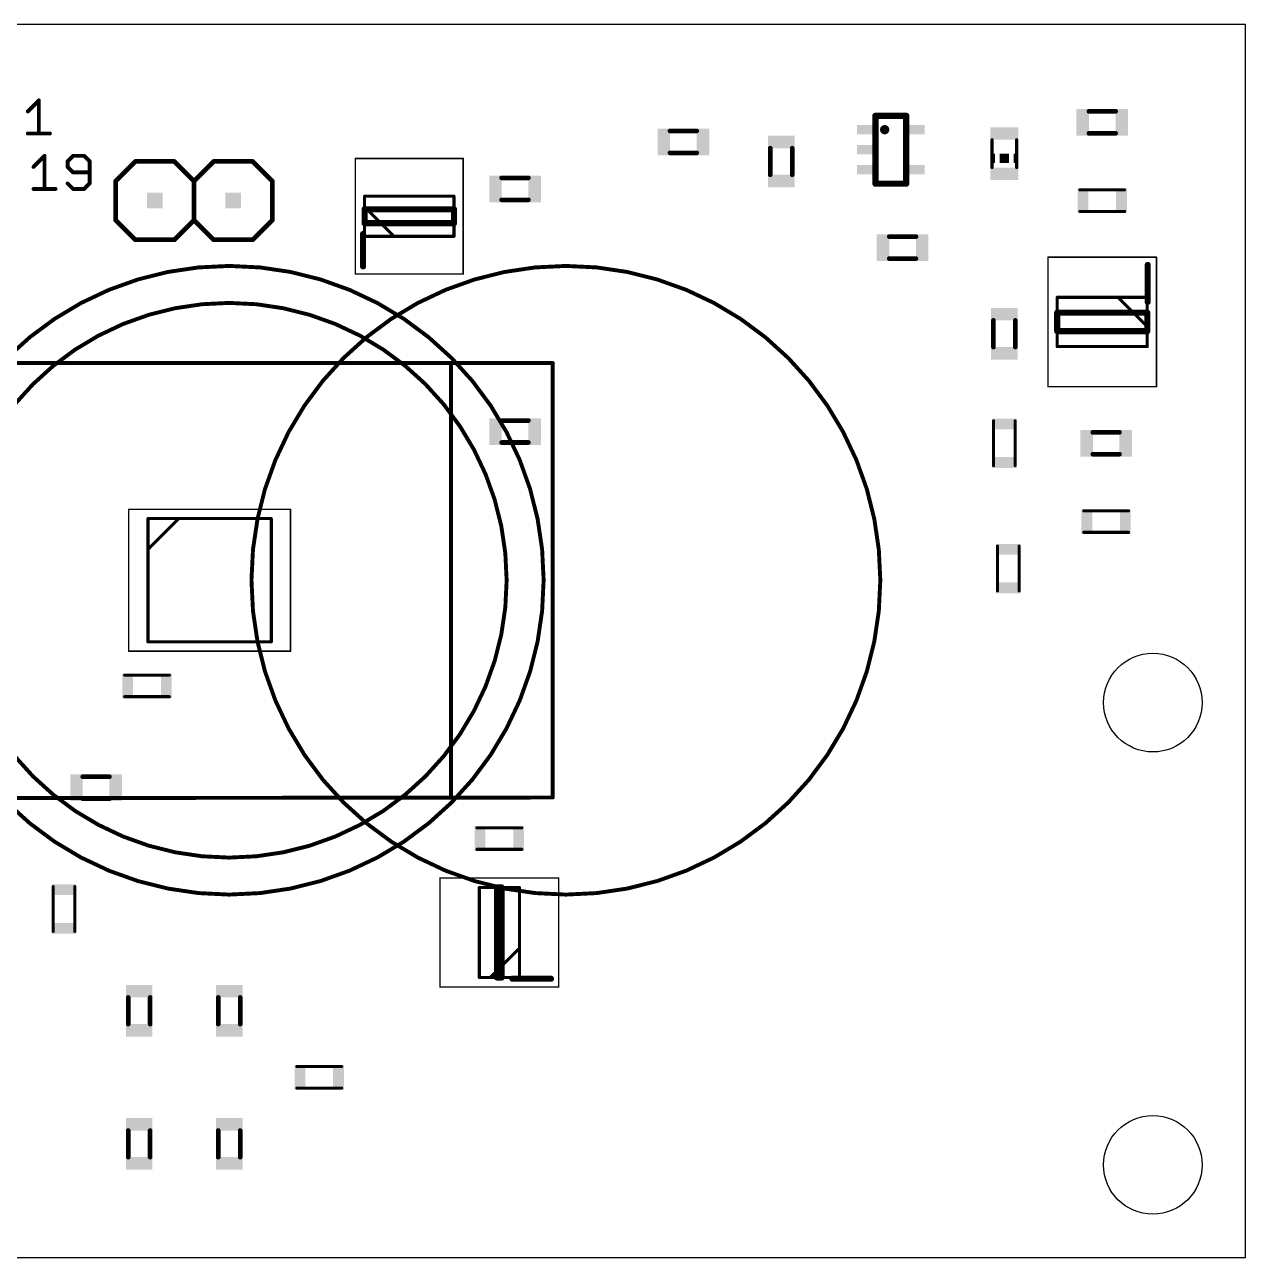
# Model space of a CAD drawing. Extents: x 0 to 2.95, y 0 to 1.57.
# Drawn here: x 1.394 to 2.953, y 0 to 1.575 of the extents above; entities that cross this region are included whole.
import ezdxf

# ---------------------------------------------------------------- set-up
doc = ezdxf.new("R2010")
doc.units = 0
for name, color, linetype in [('20', 7, 'CONTINUOUS'), ('21', 253, 'CONTINUOUS'), ('51', 253, 'CONTINUOUS')]:
    doc.layers.add(name, color=color, linetype=linetype)

# ---------------------------------------------------------------- blocks, each defined once
blk = doc.blocks.new('RECT')
blk.add_solid([(-0.5, -0.5), (0.5, -0.5), (-0.5, 0.5), (0.5, 0.5)])

msp = doc.modelspace()

# ---------------------------------------------------------------- linework, layer by layer
at = {"layer": '20'}
for p, q in [((2.952756, 1.574803), (0, 1.574803)), ((2.952756, 0), (2.952756, 1.574803)), ((0, 0), (2.952756, 0))]:
    msp.add_line(p, q, dxfattribs=at)
for centre in [(2.834646, 0.708661), (2.834646, 0.11811)]:
    msp.add_circle(centre, 0.062992, dxfattribs=at)
at = {"layer": '21'}
for points, const_width in [([(2.480315, 1.458307), (2.519685, 1.458307)], 0.008), ([(1.535, 1.4), (1.51, 1.375)], 0.006), ([(1.535, 1.4), (1.585, 1.4)], 0.006), ([(1.585, 1.4), (1.61, 1.375)], 0.006), ([(1.61, 1.375), (1.635, 1.4)], 0.006), ([(1.635, 1.4), (1.685, 1.4)], 0.006), ([(1.685, 1.4), (1.71, 1.375)], 0.006), ([(1.51, 1.375), (1.51, 1.325)], 0.006), ([(1.61, 1.375), (1.61, 1.325)], 0.006), ([(1.71, 1.375), (1.71, 1.325)], 0.006), ([(2.519685, 1.371693), (2.480315, 1.371693)], 0.008), ([(1.827913, 1.321142), (1.827913, 1.338858)], 0.007874), ([(1.827913, 1.338858), (1.942087, 1.338858)], 0.007874), ([(1.942087, 1.338858), (1.942087, 1.321142)], 0.007874), ([(1.51, 1.325), (1.535, 1.3)], 0.006), ([(1.61, 1.325), (1.585, 1.3)], 0.006), ([(1.635, 1.3), (1.61, 1.325)], 0.006), ([(1.71, 1.325), (1.685, 1.3)], 0.006), ([(1.942087, 1.321142), (1.827913, 1.321142)], 0.007874), ([(1.825945, 1.266024), (1.825945, 1.307362)], 0.007874), ([(1.585, 1.3), (1.535, 1.3)], 0.006), ([(1.685, 1.3), (1.635, 1.3)], 0.006), ([(2.828071, 1.267835), (2.828071, 1.220591)], 0.007874), ([(2.71252, 1.183189), (2.71252, 1.206811)], 0.007874), ([(2.71252, 1.206811), (2.82748, 1.206811)], 0.007874), ([(2.82748, 1.206811), (2.82748, 1.183189)], 0.007874), ([(2.82748, 1.183189), (2.71252, 1.183189)], 0.007874), ([(0.091811, 1.142559), (2.068189, 1.142559)], 0.005), ([(1.938268, 1.140591), (1.938268, 0.589409)], 0.005), ([(2.068189, 0.587441), (2.068189, 1.142559)], 0.005), ([(0.091811, 0.585472), (2.068189, 0.587441)], 0.005), ([(1.997047, 0.35752), (1.997047, 0.47248)], 0.007874), ([(1.997047, 0.47248), (2.002953, 0.47248)], 0.007874), ([(2.002953, 0.47248), (2.002953, 0.35752)], 0.007874), ([(2.002953, 0.35752), (1.997047, 0.35752)], 0.007874), ([(2.065945, 0.355945), (2.016732, 0.355945)], 0.007874)]:
    msp.add_lwpolyline(points, dxfattribs=dict(at, const_width=const_width))
for points, const_width in [([(2.480315, 1.460307, 1), (2.480315, 1.456307)], 0.004), ([(2.519685, 1.456307, 1), (2.519685, 1.460307)], 0.004), ([(2.492126, 1.437638, 1), (2.492126, 1.443543, 1), (2.492126, 1.437638)], 0.005906), ([(1.535, 1.4015, 1), (1.535, 1.3985)], 0.003), ([(1.536061, 1.398939, 1), (1.533939, 1.401061)], 0.003), ([(1.586061, 1.401061, 1), (1.583939, 1.398939)], 0.003), ([(1.585, 1.3985, 1), (1.585, 1.4015)], 0.003), ([(1.635, 1.4015, 1), (1.635, 1.3985)], 0.003), ([(1.636061, 1.398939, 1), (1.633939, 1.401061)], 0.003), ([(1.686061, 1.401061, 1), (1.683939, 1.398939)], 0.003), ([(1.685, 1.3985, 1), (1.685, 1.4015)], 0.003), ([(1.5115, 1.375, 1), (1.5085, 1.375)], 0.003), ([(1.508939, 1.376061, 1), (1.511061, 1.373939)], 0.003), ([(1.6115, 1.375, 1), (1.6085, 1.375)], 0.003), ([(1.608939, 1.376061, 1), (1.611061, 1.373939)], 0.003), ([(1.608939, 1.373939, 1), (1.611061, 1.376061)], 0.003), ([(1.7115, 1.375, 1), (1.7085, 1.375)], 0.003), ([(1.708939, 1.373939, 1), (1.711061, 1.376061)], 0.003), ([(2.480315, 1.373693, 1), (2.480315, 1.369693)], 0.004), ([(2.519685, 1.369693, 1), (2.519685, 1.373693)], 0.004), ([(1.827913, 1.340827, 1), (1.827913, 1.33689)], 0.003937), ([(1.829882, 1.338858, 1), (1.825945, 1.338858)], 0.003937), ([(1.944055, 1.338858, 1), (1.940118, 1.338858)], 0.003937), ([(1.942087, 1.33689, 1), (1.942087, 1.340827)], 0.003937), ([(1.511061, 1.326061, 1), (1.508939, 1.323939)], 0.003), ([(1.5085, 1.325, 1), (1.5115, 1.325)], 0.003), ([(1.611061, 1.326061, 1), (1.608939, 1.323939)], 0.003), ([(1.6085, 1.325, 1), (1.6115, 1.325)], 0.003), ([(1.611061, 1.323939, 1), (1.608939, 1.326061)], 0.003), ([(1.7085, 1.325, 1), (1.7115, 1.325)], 0.003), ([(1.711061, 1.323939, 1), (1.708939, 1.326061)], 0.003), ([(1.827913, 1.32311, 1), (1.827913, 1.319173)], 0.003937), ([(1.825945, 1.321142, 1), (1.829882, 1.321142)], 0.003937), ([(1.940118, 1.321142, 1), (1.944055, 1.321142)], 0.003937), ([(1.942087, 1.319173, 1), (1.942087, 1.32311)], 0.003937), ([(1.827913, 1.307362, 1), (1.823976, 1.307362)], 0.003937), ([(1.535, 1.3015, 1), (1.535, 1.2985)], 0.003), ([(1.533939, 1.298939, 1), (1.536061, 1.301061)], 0.003), ([(1.583939, 1.301061, 1), (1.586061, 1.298939)], 0.003), ([(1.585, 1.2985, 1), (1.585, 1.3015)], 0.003), ([(1.635, 1.3015, 1), (1.635, 1.2985)], 0.003), ([(1.633939, 1.298939, 1), (1.636061, 1.301061)], 0.003), ([(1.683939, 1.301061, 1), (1.686061, 1.298939)], 0.003), ([(1.685, 1.2985, 1), (1.685, 1.3015)], 0.003), ([(1.655, 0.463425, 1), (1.655, 1.266575, 1), (1.655, 0.463425)], 0.005), ([(2.085, 0.463425, 1), (2.085, 1.266575, 1), (2.085, 0.463425)], 0.005), ([(1.823976, 1.266024, 1), (1.827913, 1.266024)], 0.003937), ([(2.830039, 1.267835, 1), (2.826102, 1.267835)], 0.003937), ([(1.655, 0.510669, 1), (1.655, 1.219331, 1), (1.655, 0.510669)], 0.005), ([(2.826102, 1.220591, 1), (2.830039, 1.220591)], 0.003937), ([(2.71252, 1.20878, 1), (2.71252, 1.204843)], 0.003937), ([(2.714488, 1.206811, 1), (2.710551, 1.206811)], 0.003937), ([(2.829449, 1.206811, 1), (2.825512, 1.206811)], 0.003937), ([(2.82748, 1.204843, 1), (2.82748, 1.20878)], 0.003937), ([(2.71252, 1.185157, 1), (2.71252, 1.18122)], 0.003937), ([(2.710551, 1.183189, 1), (2.714488, 1.183189)], 0.003937), ([(2.825512, 1.183189, 1), (2.829449, 1.183189)], 0.003937), ([(2.82748, 1.18122, 1), (2.82748, 1.185157)], 0.003937), ([(1.939518, 1.140591, 1), (1.937018, 1.140591)], 0.0025), ([(2.069439, 1.142559, 1), (2.066939, 1.142559)], 0.0025), ([(2.068189, 1.141309, 1), (2.068189, 1.143809)], 0.0025), ([(1.937018, 0.589409, 1), (1.939518, 0.589409)], 0.0025), ([(2.066939, 0.587441, 1), (2.069439, 0.587441)], 0.0025), ([(2.06819, 0.586191, 1), (2.068188, 0.588691)], 0.0025), ([(1.997047, 0.474449, 1), (1.997047, 0.470512)], 0.003937), ([(1.999016, 0.47248, 1), (1.995079, 0.47248)], 0.003937), ([(2.004921, 0.47248, 1), (2.000984, 0.47248)], 0.003937), ([(2.002953, 0.470512, 1), (2.002953, 0.474449)], 0.003937), ([(1.997047, 0.359488, 1), (1.997047, 0.355551)], 0.003937), ([(1.995079, 0.35752, 1), (1.999016, 0.35752)], 0.003937), ([(2.000984, 0.35752, 1), (2.004921, 0.35752)], 0.003937), ([(2.002953, 0.355551, 1), (2.002953, 0.359488)], 0.003937), ([(2.016732, 0.357913, 1), (2.016732, 0.353976)], 0.003937), ([(2.065945, 0.353976, 1), (2.065945, 0.357913)], 0.003937)]:
    msp.add_lwpolyline(points, format="xyb", dxfattribs=dict(at, const_width=const_width))
at = {"layer": '51'}
for points, const_width in [([(1.397782, 1.463954), (1.411875, 1.478048)], 0.005), ([(1.411875, 1.478048), (1.411875, 1.435768)], 0.005), ([(2.787008, 1.464016), (2.752992, 1.464016)], 0.006), ([(2.480315, 1.371693), (2.480315, 1.458307)], 0.008), ([(2.519685, 1.458307), (2.519685, 1.371693)], 0.008), ([(1.397782, 1.435768), (1.425969, 1.435768)], 0.005), ([(2.252008, 1.439016), (2.217992, 1.439016)], 0.006), ([(2.752992, 1.435984), (2.787008, 1.435984)], 0.006), ([(2.345984, 1.417008), (2.345984, 1.382992)], 0.006), ([(2.374016, 1.382992), (2.374016, 1.417008)], 0.006), ([(2.629252, 1.392283), (2.629252, 1.427717)], 0.004), ([(2.660748, 1.392283), (2.660748, 1.427717)], 0.004), ([(1.405032, 1.393088), (1.419126, 1.407182)], 0.005), ([(1.419126, 1.407182), (1.419126, 1.364902)], 0.005), ([(1.455581, 1.407182), (1.448534, 1.400135)], 0.005), ([(1.448534, 1.400135), (1.448534, 1.393088)], 0.005), ([(1.469674, 1.407182), (1.455581, 1.407182)], 0.005), ([(1.476721, 1.400135), (1.469674, 1.407182)], 0.005), ([(1.476721, 1.371948), (1.476721, 1.400135)], 0.005), ([(1.816102, 1.256181), (1.816102, 1.403819)], 0.001969), ([(1.816102, 1.403819), (1.953898, 1.403819)], 0.001969), ([(1.953898, 1.403819), (1.953898, 1.256181)], 0.001969), ([(2.217992, 1.410984), (2.252008, 1.410984)], 0.006), ([(1.448534, 1.393088), (1.455581, 1.386042)], 0.005), ([(1.455581, 1.386042), (1.476721, 1.386042)], 0.005), ([(1.448534, 1.371948), (1.455581, 1.364902)], 0.005), ([(1.469674, 1.364902), (1.476721, 1.371948)], 0.005), ([(2.037008, 1.379016), (2.002992, 1.379016)], 0.006), ([(1.405032, 1.364902), (1.433219, 1.364902)], 0.005), ([(1.455581, 1.364902), (1.469674, 1.364902)], 0.005), ([(1.827913, 1.304409), (1.827913, 1.355591)], 0.003937), ([(1.827913, 1.355591), (1.942087, 1.355591)], 0.003937), ([(1.942087, 1.355591), (1.942087, 1.304409)], 0.003937), ([(2.741457, 1.36378), (2.798543, 1.36378)], 0.004), ([(1.865315, 1.304409), (1.827913, 1.341811)], 0.003937), ([(2.002992, 1.350984), (2.037008, 1.350984)], 0.006), ([(2.798543, 1.33622), (2.741457, 1.33622)], 0.004), ([(1.942087, 1.304409), (1.827913, 1.304409)], 0.003937), ([(2.532008, 1.304016), (2.497992, 1.304016)], 0.006), ([(2.497992, 1.275984), (2.532008, 1.275984)], 0.006), ([(2.700709, 1.112323), (2.700709, 1.277677)], 0.001969), ([(2.700709, 1.277677), (2.839291, 1.277677)], 0.001969), ([(2.839291, 1.277677), (2.839291, 1.112323)], 0.001969), ([(1.953898, 1.256181), (1.816102, 1.256181)], 0.001969), ([(2.71252, 1.163504), (2.71252, 1.226496)], 0.003937), ([(2.71252, 1.226496), (2.82748, 1.226496)], 0.003937), ([(2.790079, 1.226496), (2.82748, 1.189094)], 0.003937), ([(2.82748, 1.226496), (2.82748, 1.163504)], 0.003937), ([(2.630984, 1.197008), (2.630984, 1.162992)], 0.006), ([(2.659016, 1.162992), (2.659016, 1.197008)], 0.006), ([(2.82748, 1.163504), (2.71252, 1.163504)], 0.003937), ([(2.839291, 1.112323), (2.700709, 1.112323)], 0.001969), ([(2.037008, 1.069016), (2.002992, 1.069016)], 0.006), ([(2.63122, 1.011457), (2.63122, 1.068543)], 0.004), ([(2.65878, 1.068543), (2.65878, 1.011457)], 0.004), ([(2.792008, 1.054016), (2.757992, 1.054016)], 0.006), ([(2.002992, 1.040984), (2.037008, 1.040984)], 0.006), ([(2.757992, 1.025984), (2.792008, 1.025984)], 0.006), ([(1.526654, 0.955551), (1.733346, 0.955551)], 0.001969), ([(1.526654, 0.774449), (1.526654, 0.955551)], 0.001969), ([(1.55126, 0.94374), (1.70874, 0.94374)], 0.003937), ([(1.55126, 0.78626), (1.55126, 0.94374)], 0.003937), ([(1.55126, 0.90437), (1.59063, 0.94374)], 0.003937), ([(1.70874, 0.94374), (1.70874, 0.78626)], 0.003937), ([(1.733346, 0.955551), (1.733346, 0.774449)], 0.001969), ([(2.746457, 0.95378), (2.803543, 0.95378)], 0.004), ([(2.803543, 0.92622), (2.746457, 0.92622)], 0.004), ([(2.63622, 0.851457), (2.63622, 0.908543)], 0.004), ([(2.66378, 0.908543), (2.66378, 0.851457)], 0.004), ([(1.70874, 0.78626), (1.55126, 0.78626)], 0.003937), ([(1.733346, 0.774449), (1.526654, 0.774449)], 0.001969), ([(1.521457, 0.74378), (1.578543, 0.74378)], 0.004), ([(1.578543, 0.71622), (1.521457, 0.71622)], 0.004), ([(1.502008, 0.614016), (1.467992, 0.614016)], 0.006), ([(1.467992, 0.585984), (1.502008, 0.585984)], 0.006), ([(1.971457, 0.54878), (2.028543, 0.54878)], 0.004), ([(2.028543, 0.52122), (1.971457, 0.52122)], 0.004), ([(1.430236, 0.416457), (1.430236, 0.473543)], 0.004), ([(1.457795, 0.473543), (1.457795, 0.416457)], 0.004), ([(1.924213, 0.345315), (1.924213, 0.484685)], 0.001969), ([(1.924213, 0.484685), (2.075787, 0.484685)], 0.001969), ([(1.974409, 0.35752), (1.974409, 0.47248)], 0.003937), ([(1.974409, 0.47248), (2.025591, 0.47248)], 0.003937), ([(2.025591, 0.47248), (2.025591, 0.35752)], 0.003937), ([(2.075787, 0.484685), (2.075787, 0.345315)], 0.001969), ([(2.025591, 0.394921), (1.988189, 0.35752)], 0.003937), ([(2.025591, 0.35752), (1.974409, 0.35752)], 0.003937), ([(1.525984, 0.332008), (1.525984, 0.297992)], 0.006), ([(1.554016, 0.297992), (1.554016, 0.332008)], 0.006), ([(1.640984, 0.332008), (1.640984, 0.297992)], 0.006), ([(1.669016, 0.297992), (1.669016, 0.332008)], 0.006), ([(2.075787, 0.345315), (1.924213, 0.345315)], 0.001969), ([(1.741457, 0.24378), (1.798543, 0.24378)], 0.004), ([(1.798543, 0.21622), (1.741457, 0.21622)], 0.004), ([(1.525984, 0.162008), (1.525984, 0.127992)], 0.006), ([(1.554016, 0.127992), (1.554016, 0.162008)], 0.006), ([(1.640984, 0.162008), (1.640984, 0.127992)], 0.006), ([(1.669016, 0.127992), (1.669016, 0.162008)], 0.006)]:
    msp.add_lwpolyline(points, dxfattribs=dict(at, const_width=const_width))
for points, const_width in [([(1.413125, 1.478048, 1), (1.410625, 1.478048)], 0.0025), ([(1.412759, 1.477164, 1), (1.410992, 1.478932)], 0.0025), ([(1.396898, 1.464838, 1), (1.398666, 1.463071)], 0.0025), ([(2.752992, 1.465516, 1), (2.752992, 1.462516)], 0.003), ([(2.787008, 1.462516, 1), (2.787008, 1.465516)], 0.003), ([(2.482315, 1.458307, 1), (2.478315, 1.458307)], 0.004), ([(2.521685, 1.458307, 1), (2.517685, 1.458307)], 0.004), ([(1.397782, 1.437018, 1), (1.397782, 1.434518)], 0.0025), ([(1.410625, 1.435768, 1), (1.413125, 1.435768)], 0.0025), ([(1.425969, 1.434518, 1), (1.425969, 1.437018)], 0.0025), ([(2.217992, 1.440516, 1), (2.217992, 1.437516)], 0.003), ([(2.252008, 1.437516, 1), (2.252008, 1.440516)], 0.003), ([(2.752992, 1.437484, 1), (2.752992, 1.434484)], 0.003), ([(2.787008, 1.434484, 1), (2.787008, 1.437484)], 0.003), ([(2.347484, 1.417008, 1), (2.344484, 1.417008)], 0.003), ([(2.375516, 1.417008, 1), (2.372516, 1.417008)], 0.003), ([(2.630252, 1.427717, 1), (2.628252, 1.427717)], 0.002), ([(2.661748, 1.427717, 1), (2.659748, 1.427717)], 0.002), ([(1.420376, 1.407182, 1), (1.417876, 1.407182)], 0.0025), ([(1.42001, 1.406298, 1), (1.418242, 1.408066)], 0.0025), ([(1.449784, 1.400135, 1), (1.447284, 1.400135)], 0.0025), ([(1.44765, 1.401019, 1), (1.449418, 1.399251)], 0.0025), ([(1.455581, 1.408432, 1), (1.455581, 1.405932)], 0.0025), ([(1.456465, 1.406298, 1), (1.454697, 1.408066)], 0.0025), ([(1.470558, 1.408066, 1), (1.46879, 1.406298)], 0.0025), ([(1.469674, 1.405932, 1), (1.469674, 1.408432)], 0.0025), ([(1.477971, 1.400135, 1), (1.475471, 1.400135)], 0.0025), ([(1.475837, 1.399251, 1), (1.477605, 1.401019)], 0.0025), ([(1.816594, 1.403819, 1), (1.81561, 1.403819)], 0.000984), ([(1.816102, 1.404311, 1), (1.816102, 1.403327)], 0.000984), ([(1.95439, 1.403819, 1), (1.953406, 1.403819)], 0.000984), ([(1.953898, 1.403327, 1), (1.953898, 1.404311)], 0.000984), ([(2.217992, 1.412484, 1), (2.217992, 1.409484)], 0.003), ([(2.252008, 1.409484, 1), (2.252008, 1.412484)], 0.003), ([(1.404148, 1.393972, 1), (1.405916, 1.392204)], 0.0025), ([(1.449418, 1.393972, 1), (1.44765, 1.392204)], 0.0025), ([(1.447284, 1.393088, 1), (1.449784, 1.393088)], 0.0025), ([(1.455581, 1.387292, 1), (1.455581, 1.384792)], 0.0025), ([(1.454697, 1.385158, 1), (1.456465, 1.386925)], 0.0025), ([(1.476721, 1.384792, 1), (1.476721, 1.387292)], 0.0025), ([(2.628252, 1.392283, 1), (2.630252, 1.392283)], 0.002), ([(2.659748, 1.392283, 1), (2.661748, 1.392283)], 0.002), ([(1.449418, 1.372832, 1), (1.44765, 1.371064)], 0.0025), ([(1.475471, 1.371948, 1), (1.477971, 1.371948)], 0.0025), ([(1.477605, 1.371064, 1), (1.475837, 1.372832)], 0.0025), ([(2.002992, 1.380516, 1), (2.002992, 1.377516)], 0.003), ([(2.037008, 1.377516, 1), (2.037008, 1.380516)], 0.003), ([(2.344484, 1.382992, 1), (2.347484, 1.382992)], 0.003), ([(2.372516, 1.382992, 1), (2.375516, 1.382992)], 0.003), ([(2.478315, 1.371693, 1), (2.482315, 1.371693)], 0.004), ([(2.517685, 1.371693, 1), (2.521685, 1.371693)], 0.004), ([(1.405032, 1.366152, 1), (1.405032, 1.363652)], 0.0025), ([(1.417876, 1.364902, 1), (1.420376, 1.364902)], 0.0025), ([(1.433219, 1.363652, 1), (1.433219, 1.366152)], 0.0025), ([(1.455581, 1.366152, 1), (1.455581, 1.363652)], 0.0025), ([(1.454697, 1.364018, 1), (1.456465, 1.365785)], 0.0025), ([(1.46879, 1.365785, 1), (1.470558, 1.364018)], 0.0025), ([(1.469674, 1.363652, 1), (1.469674, 1.366152)], 0.0025), ([(1.827913, 1.356575, 1), (1.827913, 1.354606)], 0.001969), ([(1.828898, 1.355591, 1), (1.826929, 1.355591)], 0.001969), ([(1.943071, 1.355591, 1), (1.941102, 1.355591)], 0.001969), ([(1.942087, 1.354606, 1), (1.942087, 1.356575)], 0.001969), ([(2.741457, 1.36478, 1), (2.741457, 1.36278)], 0.002), ([(2.798543, 1.36278, 1), (2.798543, 1.36478)], 0.002), ([(1.828609, 1.342507, 1), (1.827217, 1.341115)], 0.001969), ([(2.002992, 1.352484, 1), (2.002992, 1.349484)], 0.003), ([(2.037008, 1.349484, 1), (2.037008, 1.352484)], 0.003), ([(2.741457, 1.33722, 1), (2.741457, 1.33522)], 0.002), ([(2.798543, 1.33522, 1), (2.798543, 1.33722)], 0.002), ([(1.827913, 1.305394, 1), (1.827913, 1.303425)], 0.001969), ([(1.826929, 1.304409, 1), (1.828898, 1.304409)], 0.001969), ([(1.864619, 1.303713, 1), (1.866011, 1.305105)], 0.001969), ([(1.941102, 1.304409, 1), (1.943071, 1.304409)], 0.001969), ([(1.942087, 1.303425, 1), (1.942087, 1.305394)], 0.001969), ([(2.497992, 1.305516, 1), (2.497992, 1.302516)], 0.003), ([(2.532008, 1.302516, 1), (2.532008, 1.305516)], 0.003), ([(2.497992, 1.277484, 1), (2.497992, 1.274484)], 0.003), ([(2.532008, 1.274484, 1), (2.532008, 1.277484)], 0.003), ([(2.701201, 1.277677, 1), (2.700217, 1.277677)], 0.000984), ([(2.700709, 1.278169, 1), (2.700709, 1.277185)], 0.000984), ([(2.839783, 1.277677, 1), (2.838799, 1.277677)], 0.000984), ([(2.839291, 1.277185, 1), (2.839291, 1.278169)], 0.000984), ([(2.085, 0.463425, 1), (2.085, 1.266575, 1), (2.085, 0.463425)], 0.005), ([(1.816102, 1.256673, 1), (1.816102, 1.255689)], 0.000984), ([(1.81561, 1.256181, 1), (1.816594, 1.256181)], 0.000984), ([(1.953406, 1.256181, 1), (1.95439, 1.256181)], 0.000984), ([(1.953898, 1.255689, 1), (1.953898, 1.256673)], 0.000984), ([(2.713504, 1.226496, 1), (2.711535, 1.226496)], 0.001969), ([(2.71252, 1.22748, 1), (2.71252, 1.225512)], 0.001969), ([(2.790775, 1.227192, 1), (2.789383, 1.2258)], 0.001969), ([(2.828465, 1.226496, 1), (2.826496, 1.226496)], 0.001969), ([(2.82748, 1.225512, 1), (2.82748, 1.22748)], 0.001969), ([(2.632484, 1.197008, 1), (2.629484, 1.197008)], 0.003), ([(2.660516, 1.197008, 1), (2.657516, 1.197008)], 0.003), ([(2.826784, 1.188399, 1), (2.828176, 1.18979)], 0.001969), ([(2.71252, 1.164488, 1), (2.71252, 1.16252)], 0.001969), ([(2.82748, 1.16252, 1), (2.82748, 1.164488)], 0.001969), ([(2.629484, 1.162992, 1), (2.632484, 1.162992)], 0.003), ([(2.657516, 1.162992, 1), (2.660516, 1.162992)], 0.003), ([(2.711535, 1.163504, 1), (2.713504, 1.163504)], 0.001969), ([(2.826496, 1.163504, 1), (2.828465, 1.163504)], 0.001969), ([(2.700709, 1.112815, 1), (2.700709, 1.111831)], 0.000984), ([(2.700217, 1.112323, 1), (2.701201, 1.112323)], 0.000984), ([(2.838799, 1.112323, 1), (2.839783, 1.112323)], 0.000984), ([(2.839291, 1.111831, 1), (2.839291, 1.112815)], 0.000984), ([(2.002992, 1.070516, 1), (2.002992, 1.067516)], 0.003), ([(2.037008, 1.067516, 1), (2.037008, 1.070516)], 0.003), ([(2.63222, 1.068543, 1), (2.63022, 1.068543)], 0.002), ([(2.65978, 1.068543, 1), (2.65778, 1.068543)], 0.002), ([(2.757992, 1.055516, 1), (2.757992, 1.052516)], 0.003), ([(2.792008, 1.052516, 1), (2.792008, 1.055516)], 0.003), ([(2.002992, 1.042484, 1), (2.002992, 1.039484)], 0.003), ([(2.037008, 1.039484, 1), (2.037008, 1.042484)], 0.003), ([(2.757992, 1.027484, 1), (2.757992, 1.024484)], 0.003), ([(2.792008, 1.024484, 1), (2.792008, 1.027484)], 0.003), ([(2.63022, 1.011457, 1), (2.63222, 1.011457)], 0.002), ([(2.65778, 1.011457, 1), (2.65978, 1.011457)], 0.002), ([(1.527146, 0.955551, 1), (1.526161, 0.955551)], 0.000984), ([(1.526654, 0.956043, 1), (1.526654, 0.955059)], 0.000984), ([(1.55126, 0.944724, 1), (1.55126, 0.942756)], 0.001969), ([(1.552244, 0.94374, 1), (1.550276, 0.94374)], 0.001969), ([(1.591326, 0.943044, 1), (1.589934, 0.944436)], 0.001969), ([(1.709724, 0.94374, 1), (1.707756, 0.94374)], 0.001969), ([(1.70874, 0.942756, 1), (1.70874, 0.944724)], 0.001969), ([(1.733839, 0.955551, 1), (1.732854, 0.955551)], 0.000984), ([(1.733346, 0.955059, 1), (1.733346, 0.956043)], 0.000984), ([(2.746457, 0.95478, 1), (2.746457, 0.95278)], 0.002), ([(2.803543, 0.95278, 1), (2.803543, 0.95478)], 0.002), ([(2.746457, 0.92722, 1), (2.746457, 0.92522)], 0.002), ([(2.803543, 0.92522, 1), (2.803543, 0.92722)], 0.002), ([(1.550564, 0.905066, 1), (1.551956, 0.903674)], 0.001969), ([(2.63722, 0.908543, 1), (2.63522, 0.908543)], 0.002), ([(2.66478, 0.908543, 1), (2.66278, 0.908543)], 0.002), ([(2.63522, 0.851457, 1), (2.63722, 0.851457)], 0.002), ([(2.66278, 0.851457, 1), (2.66478, 0.851457)], 0.002), ([(1.55126, 0.787244, 1), (1.55126, 0.785276)], 0.001969), ([(1.70874, 0.785276, 1), (1.70874, 0.787244)], 0.001969), ([(1.526161, 0.774449, 1), (1.527146, 0.774449)], 0.000984), ([(1.526654, 0.774941, 1), (1.526654, 0.773957)], 0.000984), ([(1.550276, 0.78626, 1), (1.552244, 0.78626)], 0.001969), ([(1.707756, 0.78626, 1), (1.709724, 0.78626)], 0.001969), ([(1.732854, 0.774449, 1), (1.733839, 0.774449)], 0.000984), ([(1.733346, 0.773957, 1), (1.733346, 0.774941)], 0.000984), ([(1.521457, 0.74478, 1), (1.521457, 0.74278)], 0.002), ([(1.578543, 0.74278, 1), (1.578543, 0.74478)], 0.002), ([(1.521457, 0.71722, 1), (1.521457, 0.71522)], 0.002), ([(1.578543, 0.71522, 1), (1.578543, 0.71722)], 0.002), ([(1.467992, 0.615516, 1), (1.467992, 0.612516)], 0.003), ([(1.502008, 0.612516, 1), (1.502008, 0.615516)], 0.003), ([(1.467992, 0.587484, 1), (1.467992, 0.584484)], 0.003), ([(1.502008, 0.584484, 1), (1.502008, 0.587484)], 0.003), ([(1.971457, 0.54978, 1), (1.971457, 0.54778)], 0.002), ([(2.028543, 0.54778, 1), (2.028543, 0.54978)], 0.002), ([(1.971457, 0.52222, 1), (1.971457, 0.52022)], 0.002), ([(2.028543, 0.52022, 1), (2.028543, 0.52222)], 0.002), ([(1.431236, 0.473543, 1), (1.429236, 0.473543)], 0.002), ([(1.458795, 0.473543, 1), (1.456795, 0.473543)], 0.002), ([(1.924705, 0.484685, 1), (1.92372, 0.484685)], 0.000984), ([(1.924213, 0.485177, 1), (1.924213, 0.484193)], 0.000984), ([(1.974409, 0.473465, 1), (1.974409, 0.471496)], 0.001969), ([(1.975394, 0.47248, 1), (1.973425, 0.47248)], 0.001969), ([(2.026575, 0.47248, 1), (2.024606, 0.47248)], 0.001969), ([(2.025591, 0.471496, 1), (2.025591, 0.473465)], 0.001969), ([(2.07628, 0.484685, 1), (2.075295, 0.484685)], 0.000984), ([(2.075787, 0.484193, 1), (2.075787, 0.485177)], 0.000984), ([(1.429236, 0.416457, 1), (1.431236, 0.416457)], 0.002), ([(1.456795, 0.416457, 1), (1.458795, 0.416457)], 0.002), ([(2.026287, 0.394225, 1), (2.024895, 0.395617)], 0.001969), ([(1.974409, 0.358504, 1), (1.974409, 0.356535)], 0.001969), ([(1.973425, 0.35752, 1), (1.975394, 0.35752)], 0.001969), ([(1.987493, 0.358216, 1), (1.988885, 0.356824)], 0.001969), ([(2.024606, 0.35752, 1), (2.026575, 0.35752)], 0.001969), ([(2.025591, 0.356535, 1), (2.025591, 0.358504)], 0.001969), ([(1.527484, 0.332008, 1), (1.524484, 0.332008)], 0.003), ([(1.555516, 0.332008, 1), (1.552516, 0.332008)], 0.003), ([(1.642484, 0.332008, 1), (1.639484, 0.332008)], 0.003), ([(1.670516, 0.332008, 1), (1.667516, 0.332008)], 0.003), ([(1.92372, 0.345315, 1), (1.924705, 0.345315)], 0.000984), ([(1.924213, 0.345807, 1), (1.924213, 0.344823)], 0.000984), ([(2.075295, 0.345315, 1), (2.07628, 0.345315)], 0.000984), ([(2.075787, 0.344823, 1), (2.075787, 0.345807)], 0.000984), ([(1.524484, 0.297992, 1), (1.527484, 0.297992)], 0.003), ([(1.552516, 0.297992, 1), (1.555516, 0.297992)], 0.003), ([(1.639484, 0.297992, 1), (1.642484, 0.297992)], 0.003), ([(1.667516, 0.297992, 1), (1.670516, 0.297992)], 0.003), ([(1.741457, 0.24478, 1), (1.741457, 0.24278)], 0.002), ([(1.798543, 0.24278, 1), (1.798543, 0.24478)], 0.002), ([(1.741457, 0.21722, 1), (1.741457, 0.21522)], 0.002), ([(1.798543, 0.21522, 1), (1.798543, 0.21722)], 0.002), ([(1.527484, 0.162008, 1), (1.524484, 0.162008)], 0.003), ([(1.555516, 0.162008, 1), (1.552516, 0.162008)], 0.003), ([(1.642484, 0.162008, 1), (1.639484, 0.162008)], 0.003), ([(1.670516, 0.162008, 1), (1.667516, 0.162008)], 0.003), ([(1.524484, 0.127992, 1), (1.527484, 0.127992)], 0.003), ([(1.552516, 0.127992, 1), (1.555516, 0.127992)], 0.003), ([(1.639484, 0.127992, 1), (1.642484, 0.127992)], 0.003), ([(1.667516, 0.127992, 1), (1.670516, 0.127992)], 0.003)]:
    msp.add_lwpolyline(points, format="xyb", dxfattribs=dict(at, const_width=const_width))

# ---------------------------------------------------------------- block references
at = {"layer": '21', "yscale": 0.011811, "rotation": 180}
for p, xscale in [((2.630236, 1.404094), 0.005906), ((2.645, 1.404094), 0.011811), ((2.659764, 1.404094), 0.005906)]:
    msp.add_blockref('RECT', p, dxfattribs=dict(at, xscale=xscale))
at = {"layer": '51'}
for p, xscale, yscale, rotation in [((2.745, 1.45), 0.016, 0.034, 180), ((2.795, 1.45), 0.016, 0.034, 180), ((2.21, 1.425), 0.016, 0.034, 180), ((2.26, 1.425), 0.016, 0.034, 180), ((2.466535, 1.440591), 0.011811, 0.019685, 270), ((2.533465, 1.440591), 0.011811, 0.019685, 270), ((2.645, 1.435591), 0.035433, 0.015748, 180), ((2.36, 1.425), 0.016, 0.034, 90), ((2.466535, 1.415), 0.011811, 0.019685, 270), ((2.466535, 1.389409), 0.011811, 0.019685, 270), ((2.533465, 1.389409), 0.011811, 0.019685, 270), ((2.645, 1.384409), 0.035433, 0.015748, 180), ((1.995, 1.365), 0.016, 0.034, 180), ((2.045, 1.365), 0.016, 0.034, 180), ((2.36, 1.375), 0.016, 0.034, 90), ((2.745394, 1.35), 0.01378, 0.031496, 180), ((2.794606, 1.35), 0.01378, 0.031496, 180), ((2.645, 1.205), 0.016, 0.034, 90), ((2.645, 1.155), 0.016, 0.034, 90), ((2.645, 1.064606), 0.01378, 0.031496, 270), ((2.75, 1.04), 0.016, 0.034, 180), ((2.8, 1.04), 0.016, 0.034, 180), ((2.645, 1.015394), 0.01378, 0.031496, 270), ((2.750394, 0.94), 0.01378, 0.031496, 180), ((2.799606, 0.94), 0.01378, 0.031496, 180), ((2.65, 0.904606), 0.01378, 0.031496, 90), ((2.65, 0.855394), 0.01378, 0.031496, 90), ((1.525394, 0.73), 0.01378, 0.031496, 180), ((1.574606, 0.73), 0.01378, 0.031496, 180), ((1.46, 0.6), 0.016, 0.034, 180), ((1.51, 0.6), 0.016, 0.034, 180), ((1.975394, 0.535), 0.01378, 0.031496, 180), ((2.024606, 0.535), 0.01378, 0.031496, 180), ((1.444016, 0.469606), 0.01378, 0.031496, 90), ((1.444016, 0.420394), 0.01378, 0.031496, 90), ((1.54, 0.34), 0.016, 0.034, 90), ((1.655, 0.34), 0.016, 0.034, 270), ((1.54, 0.29), 0.016, 0.034, 90), ((1.655, 0.29), 0.016, 0.034, 270), ((1.54, 0.17), 0.016, 0.034, 90), ((1.655, 0.17), 0.016, 0.034, 90), ((1.54, 0.12), 0.016, 0.034, 90), ((1.655, 0.12), 0.016, 0.034, 90)]:
    msp.add_blockref('RECT', p, dxfattribs=dict(at, xscale=xscale, yscale=yscale, rotation=rotation))
for p, xscale, yscale in [((1.56, 1.35), 0.02, 0.02), ((1.66, 1.35), 0.02, 0.02), ((2.49, 1.29), 0.016, 0.034), ((2.54, 1.29), 0.016, 0.034), ((1.995, 1.055), 0.016, 0.034), ((2.045, 1.055), 0.016, 0.034), ((1.745394, 0.23), 0.01378, 0.031496), ((1.794606, 0.23), 0.01378, 0.031496)]:
    msp.add_blockref('RECT', p, dxfattribs=dict(at, xscale=xscale, yscale=yscale))

doc.saveas('drawing.dxf')
